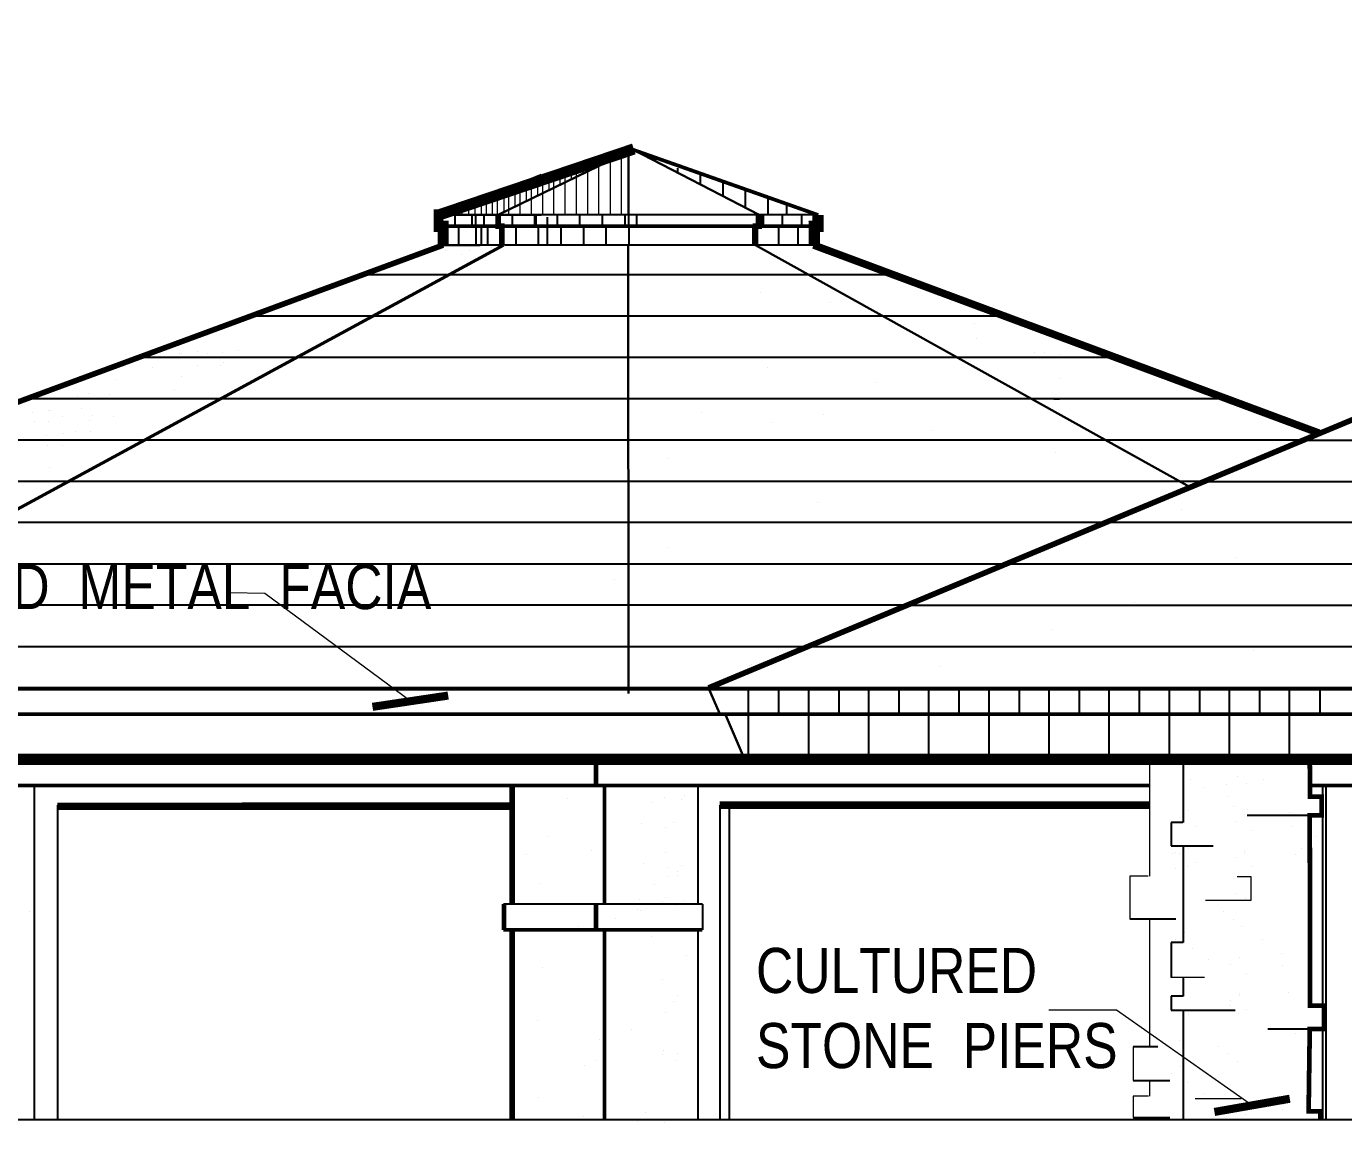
# Model space of a CAD drawing. Header units: inches. Extents: x 913 to 4010, y 85 to 6286.
# Drawn here: x 2508.8 to 2684.1, y 451.3 to 597.2 of the extents above; entities that cross this region are included whole.
import ezdxf

# ---------------------------------------------------------------- set-up
doc = ezdxf.new("R2010")
doc.units = ezdxf.units.IN
doc.header["$MEASUREMENT"] = 0
for name, color, linetype in [('NORTH_ELEVATION', 7, 'Continuous'), ('SOUTH_ELEVATION', 7, 'Continuous'), ('SOUTH_ELEVATION_TEXT', 7, 'Continuous')]:
    doc.layers.add(name, color=color, linetype=linetype)
doc.styles.add('ARCHENT', font='technical.ttf', dxfattribs={"height": 6})
doc.styles.add('ARCHENTLTD', font='technical.ttf', dxfattribs={"height": 0.1875})
doc.dimstyles.new('ARCHENTLTD', dxfattribs={"dimscale": 0.05, "dimtxt": 0.1875, "dimasz": 3, "dimexe": 9, "dimexo": 1, "dimgap": 2.5, "dimtad": 0, "dimdec": 1, "dimzin": 1, "dimdsep": 46, "dimlunit": 4, "dimtxsty": 'ARCHENTLTD', "dimblk": 'ARCHTICK', "dimcen": 6, "dimclrd": 256, "dimclre": 256, "dimclrt": 256, "dimaunit": 1, "dimadec": 0, "dimazin": 0, "dimtfac": 1, "dimtdec": 1, "dimtofl": 0, "dimtmove": 1, "dimatfit": 3, "dimldrblk": 'ARCHTICK', "dimfxl": 1, "dimfrac": 2, "dimtolj": 1, "dimtzin": 0, "dimlwd": 9, "dimlwe": 9, "dimarcsym": 0})

# ---------------------------------------------------------------- blocks, each defined once
blk = doc.blocks.new('_ArchTick')
at = {"color": 0, "linetype": 'ByBlock', "const_width": 0.15}
blk.add_lwpolyline([(-0.5, -0.5), (0.5, 0.5)], dxfattribs=at)

msp = doc.modelspace()

# ---------------------------------------------------------------- linework, layer by layer
at = {"layer": 'NORTH_ELEVATION', "color": 5, "linetype": 'Continuous', "lineweight": 30, "ltscale": 0.5}
for q in [(2571.55, 572.12, 1), (2606.31, 572.12, 1)]:
    msp.add_line((2589.47, 580.82, 1), q, dxfattribs=at)
at = {"layer": 'NORTH_ELEVATION', "color": 5, "linetype": 'Continuous', "ltscale": 0.5}
msp.add_line((2614.13, 572.12, 1), (2589.47, 580.82, 1), dxfattribs=at)
at = {"layer": 'NORTH_ELEVATION', "color": 7, "linetype": 'Continuous', "ltscale": 0.5}
for p, q in [((2564.24, 572.12, 1), (2577.29, 577.53, 1)), ((2568.56, 572.12, 1), (2568.56, 570.62, 1)), ((2563.74, 570.62, 1), (2572.46, 570.62, 1)), ((2613.45, 570.62, 1), (2564.93, 570.62, 1)), ((2564.37, 499.66), (3580.55, 499.66)), ((2564.37, 499.66), (3580.55, 499.66)), ((2564.37, 499.66), (3584.21, 499.66)), ((2509.79, 496.16), (2509.79, 451.66)), ((2681.69, 496.34, -0.66), (2681.69, 451.66, -0.66)), ((2512.91, 493.56), (2512.91, 451.66)), ((2601.04, 493.56), (2601.04, 451.66)), ((2602.32, 493.56, 1), (2602.32, 451.66, 1))]:
    msp.add_line(p, q, dxfattribs=at)
at = {"layer": 'NORTH_ELEVATION', "color": 251, "linetype": 'Continuous', "ltscale": 0.5}
for p, q in [((2614.13, 572.12, 1), (2563.66, 572.12, 1)), ((2563.74, 572.12, 1), (2577.29, 572.12, 1)), ((2565.78, 572.12, 1), (2565.78, 570.62, 1)), ((2568.07, 572.16, 1), (2568.07, 570.66, 1)), ((2569.65, 572.12, 1), (2569.65, 570.62, 1)), ((2571.78, 572.12, 1), (2571.78, 570.62, 1)), ((2573.4, 572.12, 1), (2573.4, 570.62, 1)), ((2576.4, 572.12, 1), (2576.4, 570.62, 1)), ((2576.59, 572.12, 1), (2576.59, 570.62, 1)), ((2579.4, 572.12, 1), (2579.4, 570.62, 1)), ((2582.4, 572.12, 1), (2582.4, 570.62, 1)), ((2585.4, 572.12, 1), (2585.4, 570.62, 1)), ((2588.4, 572.12, 1), (2588.4, 570.62, 1)), ((2588.9, 572.12, 1), (2588.9, 570.62, 1)), ((2589.95, 572.12, 1), (2589.95, 570.62, 1)), ((2605.94, 572.12, 1), (2605.94, 570.62, 1)), ((2606.31, 572.12, 1), (2606.31, 570.62, 1)), ((2606.8, 572.12, 1), (2606.8, 570.62, 1)), ((2606.84, 572.12, 1), (2606.84, 570.62, 1)), ((2609.37, 572.12, 1), (2609.37, 570.62, 1)), ((2611.92, 572.12, 1), (2611.92, 570.62, 1)), ((2564.24, 570.62, 1), (2564.24, 568.12, 1)), ((2566.28, 570.62, 1), (2566.28, 568.12, 1)), ((2568.57, 570.66, 1), (2568.57, 568.16, 1)), ((2569.28, 570.62, 1), (2569.28, 568.12, 1)), ((2570.15, 570.62, 1), (2570.15, 568.12, 1)), ((2572.28, 570.62, 1), (2572.28, 568.12, 1)), ((2573.9, 570.62, 1), (2573.9, 568.12, 1)), ((2576.9, 570.62, 1), (2576.9, 568.12, 1)), ((2579.9, 570.62, 1), (2579.9, 568.12, 1)), ((2582.9, 570.62, 1), (2582.9, 568.12, 1)), ((2585.9, 570.62, 1), (2585.9, 568.12, 1)), ((2588.93, 570.62, 1), (2588.93, 568.12, 1)), ((2605.44, 570.62, 1), (2605.44, 568.12, 1)), ((2605.81, 570.62, 1), (2605.81, 568.12, 1)), ((2608.87, 570.62, 1), (2608.87, 568.12, 1)), ((2611.42, 570.62, 1), (2611.42, 568.12, 1)), ((2613.69, 570.62, 1), (2613.69, 569.06, 1)), ((2564.24, 568.12, 1), (2569.18, 568.12, 1)), ((2572.05, 568.12, 1), (2564.24, 568.12, 1)), ((2605.81, 568.12, 1), (2572.42, 568.12, 1)), ((2613.55, 568.12, 1), (2605.81, 568.12, 1)), ((2613.55, 569.06, 1), (2613.55, 568.12, 1))]:
    msp.add_line(p, q, dxfattribs=at)
at = {"layer": 'NORTH_ELEVATION', "color": 93, "linetype": 'Continuous', "lineweight": 20, "ltscale": 0.5}
for p, q in [((2587.9, 572.75), (2587.9, 572.75)), ((2611.37, 571.77), (2611.37, 571.77)), ((2563.26, 570.9, 1), (2563.26, 570.9, 1)), ((2602.36, 570.68), (2602.36, 570.68)), ((2614.6, 570.89, 1), (2614.6, 570.89, 1)), ((2605.67, 569.64, 1), (2605.67, 569.64, 1)), ((2564.54, 567.37, 1), (2564.54, 567.37, 1)), ((2566.62, 566.91, 1), (2566.62, 566.91, 1)), ((2567.73, 567.39, 1), (2567.73, 567.39, 1)), ((2570.72, 567.82, 1), (2570.72, 567.82, 1)), ((2613.32, 567.35, 1), (2613.32, 567.35, 1)), ((2615.45, 566.9, 1), (2615.45, 566.9, 1)), ((2606.44, 561.74), (2606.44, 561.74)), ((2629.04, 562.14), (2629.04, 562.14)), ((2629.91, 562.19), (2629.91, 562.19)), ((2615.81, 560.51), (2615.81, 560.51)), ((2634.94, 557.68), (2634.94, 557.68)), ((2636.18, 558.92), (2636.18, 558.92)), ((2638.21, 559.09), (2638.21, 559.09)), ((2643.79, 556.31), (2643.79, 556.31)), ((2635.24, 555.69), (2635.24, 555.69)), ((2529.17, 553.65), (2529.17, 553.65)), ((2531.5, 553.91), (2531.5, 553.91)), ((2532.84, 553.69), (2532.84, 553.69)), ((2534.99, 552.44), (2534.99, 552.44)), ((2642.93, 553.79), (2642.93, 553.79)), ((2525.5, 551.79), (2525.5, 551.79)), ((2531.49, 552.08), (2531.49, 552.08)), ((2607.44, 551.83), (2607.44, 551.83)), ((2520.74, 550.21), (2520.74, 550.21)), ((2528.55, 548.83), (2528.55, 548.83)), ((2621.91, 549.77), (2621.91, 549.77)), ((2646.32, 550.32), (2646.32, 550.32)), ((2515.61, 547.98), (2515.61, 547.98)), ((2517.06, 548.36), (2517.06, 548.36)), ((2519.84, 548.25), (2519.84, 548.25)), ((2509.61, 545.87), (2509.61, 545.87)), ((2511.93, 546.13), (2511.93, 546.13)), ((2516.16, 546.4), (2516.16, 546.4)), ((2520.41, 545.26), (2520.41, 545.26)), ((2598.56, 545.79), (2598.56, 545.79)), ((2614.82, 545.51), (2614.82, 545.51)), ((2511.76, 544.63), (2511.76, 544.63)), ((2607.93, 544.56), (2607.93, 544.56)), ((2629.29, 543.45), (2629.29, 543.45)), ((2511.42, 542.72), (2511.42, 542.72)), ((2513.74, 542.97), (2513.74, 542.97)), ((2517.25, 543.33), (2517.25, 543.33)), ((2513.57, 541.48), (2513.57, 541.48)), ((2594.29, 539.72), (2594.29, 539.72)), ((2614.02, 533.82), (2614.02, 533.82)), ((2662.47, 532.88), (2662.47, 532.88)), ((2594.13, 527.88), (2594.13, 527.88)), ((2669.85, 526.56), (2669.85, 526.56)), ((2587.05, 523.63), (2587.05, 523.63)), ((2656.21, 520.47), (2656.21, 520.47)), ((2669.17, 520.06), (2669.17, 520.06)), ((2645.17, 516.9), (2645.17, 516.9)), ((2672.05, 514.13), (2672.05, 514.13)), ((2630.34, 512.06), (2630.34, 512.06)), ((2606.09, 511.75), (2606.09, 511.75))]:
    msp.add_line(p, q, dxfattribs=at)
at = {"layer": 'NORTH_ELEVATION', "color": 93, "linetype": 'Continuous', "lineweight": 20, "ltscale": 50}
msp.add_line((2613.55, 569.06, 1), (2613.82, 569.06, 1), dxfattribs=at)
at = {"layer": 'NORTH_ELEVATION', "color": 93, "linetype": 'Continuous', "ltscale": 0.5}
for p, q in [((2624.17, 564.16), (2552.9, 564.16)), ((2638.95, 558.66), (2538.61, 558.66)), ((2653.73, 553.16), (2523.72, 553.16)), ((2668.51, 547.66), (2508.82, 547.66)), ((2645.52, 547.66), (2646.26, 547.66)), ((2678.75, 542.16), (2493.92, 542.16)), ((2678.75, 542.16), (2773.48, 542.16)), ((2665.55, 536.66), (2479.02, 536.66)), ((2665.55, 536.66), (2768.68, 536.66)), ((2652.35, 531.16), (2464.13, 531.16)), ((2763.87, 531.16), (2652.35, 531.16)), ((2449.23, 525.66), (2639.15, 525.66)), ((2639.15, 525.66), (2759.07, 525.66)), ((2625.95, 520.16), (2436.41, 520.16)), ((2625.95, 520.16), (2754.26, 520.16)), ((2436.41, 514.66), (2612.75, 514.66)), ((2611.53, 514.66), (2749.46, 514.66)), ((2604.84, 509.16), (2604.84, 505.65)), ((2608.88, 509.16), (2608.88, 505.65)), ((2612.84, 509.16), (2612.84, 505.65)), ((2616.88, 509.16), (2616.88, 505.65)), ((2620.84, 509.16), (2620.84, 505.65)), ((2624.88, 509.16), (2624.88, 505.65)), ((2628.84, 509.16), (2628.84, 505.65)), ((2632.88, 509.16), (2632.88, 505.65)), ((2636.84, 509.16), (2636.84, 505.65)), ((2640.88, 509.16), (2640.88, 505.65)), ((2644.84, 509.16), (2644.84, 505.65)), ((2648.88, 509.16), (2648.88, 505.65)), ((2652.84, 509.16), (2652.84, 505.65)), ((2656.88, 509.16), (2656.88, 505.65)), ((2660.84, 509.16), (2660.84, 505.65)), ((2664.88, 509.16), (2664.88, 505.65)), ((2668.84, 509.16), (2668.84, 505.65)), ((2672.88, 509.16), (2672.88, 505.65)), ((2676.84, 509.16), (2676.84, 505.65)), ((2680.88, 509.16), (2680.88, 505.65)), ((2431, 505.66), (3588.17, 505.66))]:
    msp.add_line(p, q, dxfattribs=at)
at = {"layer": 'NORTH_ELEVATION', "color": 27, "linetype": 'Continuous', "lineweight": 20, "ltscale": 0.5}
for p, q in [((2645.75, 540.51), (2645.75, 540.51)), ((2663.43, 492.84), (2663.43, 492.84)), ((2662.23, 491.92), (2662.23, 491.92)), ((2669.62, 491.38), (2669.62, 491.38)), ((2670.81, 492.3), (2670.81, 492.3)), ((2664.41, 490.72), (2664.41, 490.72)), ((2671.79, 490.18), (2671.79, 490.18)), ((2663.43, 488.02), (2663.43, 488.02)), ((2670.81, 487.48), (2670.81, 487.48)), ((2662.23, 487.11), (2662.23, 487.11)), ((2664.41, 485.9), (2664.41, 485.9)), ((2669.62, 486.57), (2669.62, 486.57)), ((2671.79, 485.36), (2671.79, 485.36)), ((2661.74, 475.65), (2661.74, 475.65)), ((2662.93, 476.57), (2662.93, 476.57)), ((2673.28, 475.68), (2673.28, 475.68)), ((2663.91, 474.44), (2663.91, 474.44)), ((2668.99, 472.36), (2668.99, 472.36)), ((2670.18, 473.28), (2670.18, 473.28)), ((2671.16, 471.16), (2671.16, 471.16)), ((2670.18, 468.47), (2670.18, 468.47)), ((2668.99, 467.55), (2668.99, 467.55)), ((2671.16, 466.35), (2671.16, 466.35)), ((2661.13, 457.79), (2661.13, 457.79)), ((2662.32, 458.71), (2662.32, 458.71)), ((2663.3, 456.59), (2663.3, 456.59)), ((2668.38, 454.51), (2668.38, 454.51)), ((2669.57, 455.42), (2669.57, 455.42)), ((2670.55, 453.3), (2670.55, 453.3))]:
    msp.add_line(p, q, dxfattribs=at)
at = {"layer": 'NORTH_ELEVATION', "color": 83, "linetype": 'Continuous', "lineweight": 20, "ltscale": 0.5}
msp.add_line((2605.3, 512.26), (2605.3, 512.26), dxfattribs=at)
at = {"layer": 'NORTH_ELEVATION', "color": 93, "linetype": 'Continuous', "lineweight": 30, "ltscale": 0.5}
msp.add_line((1372.12, 509.16), (3589.58, 509.16), dxfattribs=at)
at = {"layer": 'NORTH_ELEVATION', "color": 49, "linetype": 'Continuous', "ltscale": 0.5}
for p, q in [((2604.84, 505.65), (2604.84, 499.65)), ((2612.84, 505.65), (2612.84, 499.65)), ((2620.84, 505.65), (2620.84, 499.65)), ((2628.84, 505.65), (2628.84, 499.65)), ((2636.84, 505.65), (2636.84, 499.65)), ((2644.84, 505.65), (2644.84, 499.65)), ((2652.84, 505.65), (2652.84, 499.65)), ((2660.84, 505.65), (2660.84, 499.65)), ((2668.84, 505.65), (2668.84, 499.65)), ((2676.84, 505.65), (2676.84, 499.65)), ((2375.26, 499.62), (2656.43, 499.62)), ((2584.56, 499.66), (2584.56, 496.16)), ((2679.6, 496.16, 0.33), (2765.26, 496.16, 0.33)), ((2572.26, 480.38, 1), (2572.26, 476.95, 1)), ((2598.74, 480.38, 0.92), (2572.26, 480.38, 1)), ((2598.74, 480.38, 1), (2598.74, 476.95, 1))]:
    msp.add_line(p, q, dxfattribs=at)
at = {"layer": 'NORTH_ELEVATION', "color": 27, "linetype": 'Continuous', "ltscale": 0.5}
for p, q in [((2662.71, 499.66), (2662.71, 491.24)), ((2662.71, 488.15), (2662.71, 475.26)), ((2662.71, 470.67), (2662.71, 468.14)), ((2662.71, 466.28), (2662.71, 451.66))]:
    msp.add_line(p, q, dxfattribs=at)
at = {"layer": 'NORTH_ELEVATION', "color": 47, "linetype": 'Continuous', "ltscale": 0.5}
msp.add_line((2512.91, 493.56, 0.19), (2570.36, 493.56, 2), dxfattribs=at)
at = {"layer": 'NORTH_ELEVATION', "color": 37, "linetype": 'Continuous', "ltscale": 0.5}
for p, q in [((2671.02, 452.39), (2671.02, 452.39)), ((2675.9, 453.04), (2675.9, 453.04))]:
    msp.add_line(p, q, dxfattribs=at)
at = {"layer": 'NORTH_ELEVATION', "color": 103, "linetype": 'Continuous', "ltscale": 0.5}
msp.add_line((3651.72, 451.66), (2195.88, 451.66), dxfattribs=at)
at = {"layer": 'NORTH_ELEVATION', "color": 93, "linetype": 'Continuous', "ltscale": 0.5}
for points, const_width in [([(2810.03, 596.86), (2599.55, 509.16)], 0.75), ([(2564.25, 568.12), (2436.79, 521.06)], 0.75), ([(2680.83, 543.07), (2613.52, 568.12)], 1), ([(1408.4, 509.04), (3589.53, 509.04)], 0.5), ([(1407.04, 505.66), (3588.17, 505.67)], 0.5)]:
    msp.add_lwpolyline(points, dxfattribs=dict(at, const_width=const_width))
at = {"layer": 'NORTH_ELEVATION', "color": 5, "linetype": 'Continuous', "ltscale": 0.5, "elevation": 1}
for points, const_width in [([(2589.61, 580.91), (2563.66, 572.12)], 1.5), ([(2589.47, 580.82), (2614.13, 572.12)], 0.5)]:
    msp.add_lwpolyline(points, dxfattribs=dict(at, const_width=const_width))
at = {"layer": 'NORTH_ELEVATION', "color": 251, "linetype": 'Continuous', "ltscale": 0.5, "elevation": 1}
for points, const_width in [([(2564.24, 572.12), (2563.74, 572.12), (2563.74, 570.62), (2564.24, 570.62), (2564.24, 568.12)], 1.5), ([(2614.13, 572.12), (2614.13, 570.62), (2613.63, 570.62), (2613.63, 568.12)], 1.5), ([(2577.29, 570.62), (2563.74, 570.62)], 0.5), ([(2613.45, 570.62), (2564.93, 570.62)], 0.5)]:
    msp.add_lwpolyline(points, dxfattribs=dict(at, const_width=const_width))
at = {"layer": 'NORTH_ELEVATION', "color": 49, "linetype": 'Continuous', "ltscale": 0.5, "const_width": 0.5}
for points in [[(2658.3, 496.16), (2450.21, 496.16)], [(2765.26, 496.16), (2679.6, 496.16)]]:
    msp.add_lwpolyline(points, dxfattribs=at)
at = {"layer": 'NORTH_ELEVATION', "color": 7, "linetype": 'Continuous', "ltscale": 0.5}
for points, const_width, elevation in [([(2573.41, 493.43), (2512.91, 493.39)], 1, -2.42), ([(2572.26, 476.95), (2598.74, 476.95)], 0.5, 1)]:
    msp.add_lwpolyline(points, dxfattribs=dict(at, const_width=const_width, elevation=elevation))
at = {"layer": 'NORTH_ELEVATION', "color": 49, "linetype": 'Continuous', "ltscale": 0.5, "const_width": 1, "elevation": -0.01}
msp.add_lwpolyline([(2601.04, 493.56), (2658.3, 493.56)], dxfattribs=at)
at = {"layer": 'SOUTH_ELEVATION', "color": 5, "linetype": 'Continuous', "lineweight": 30, "ltscale": 50}
msp.add_line((2588.9, 580.82, 1), (2588.9, 572.12, 1), dxfattribs=at)
at = {"layer": 'SOUTH_ELEVATION', "color": 31, "linetype": 'Continuous', "ltscale": 0.5}
msp.add_line((2583.86, 579.68, 1), (2583.86, 579.68, 1), dxfattribs=at)
at = {"layer": 'SOUTH_ELEVATION', "color": 4, "linetype": 'Continuous', "lineweight": 20, "ltscale": 0.5}
for p, q in [((2584.93, 578.54, 1), (2584.93, 572.12, 1)), ((2586.44, 579.05, 1), (2586.44, 572.12, 1)), ((2587.93, 579.56, 1), (2587.93, 572.12, 1)), ((2581.93, 577.16, 1), (2581.93, 572.12, 1)), ((2583.44, 577.89, 1), (2583.44, 572.12, 1)), ((2578.93, 575.71, 1), (2578.93, 572.12, 1)), ((2580.44, 576.44, 1), (2580.44, 572.12, 1)), ((2574.44, 573.53, 1), (2574.44, 572.12, 1)), ((2575.93, 574.25, 1), (2575.93, 572.12, 1)), ((2577.44, 574.98, 1), (2577.44, 572.12, 1)), ((2572.94, 572.8, 1), (2572.94, 572.12, 1))]:
    msp.add_line(p, q, dxfattribs=at)
at = {"layer": 'SOUTH_ELEVATION', "color": 4, "linetype": 'Continuous', "ltscale": 0.5}
for p, q in [((2586.47, 579.58, 1), (2586.47, 579.37, 1)), ((2592.44, 579.58, 1), (2592.44, 579.27, 1)), ((2595.44, 578.34, 1), (2595.44, 577.72, 1)), ((2598.44, 577.65, 1), (2598.44, 576.17, 1)), ((2601.44, 576.59, 1), (2601.44, 574.62, 1)), ((2604.44, 575.53, 1), (2604.44, 573.07, 1)), ((2567.24, 573.37, 1), (2567.24, 572.74, 1)), ((2607.44, 574.47, 1), (2607.44, 572.12, 1)), ((2609.91, 573.37, 1), (2609.91, 572.12, 1)), ((2578.06, 571.85, 1), (2578.06, 568.12, 1))]:
    msp.add_line(p, q, dxfattribs=at)
at = {"layer": 'SOUTH_ELEVATION', "color": 5, "linetype": 'Continuous', "lineweight": 20, "ltscale": 0.5}
for p, q in [((2578.29, 576.8, 1), (2578.29, 575.39, 1)), ((2579.78, 577.13, 1), (2579.78, 576.12, 1)), ((2580.44, 577.02, 1), (2580.44, 576.44, 1)), ((2581.29, 577.82, 1), (2581.29, 576.85, 1)), ((2581.93, 577.53, 1), (2581.93, 577.16, 1)), ((2582.78, 578.15, 1), (2582.78, 577.57, 1)), ((2583.44, 578.04, 1), (2583.44, 577.89, 1)), ((2572.3, 575.06, 1), (2572.3, 572.49, 1)), ((2572.94, 574.99, 1), (2572.94, 572.8, 1)), ((2573.79, 575.79, 1), (2573.79, 573.21, 1)), ((2574.44, 574.99, 1), (2574.44, 573.53, 1)), ((2575.29, 575.79, 1), (2575.29, 573.94, 1)), ((2575.93, 575.5, 1), (2575.93, 574.25, 1)), ((2576.78, 576.11, 1), (2576.78, 574.66, 1)), ((2577.44, 576.01, 1), (2577.44, 574.98, 1)), ((2578.93, 576.51, 1), (2578.93, 575.71, 1)), ((2569.29, 573.75, 1), (2569.29, 572.12, 1)), ((2569.94, 573.47, 1), (2569.94, 572.12, 1)), ((2570.78, 574.54, 1), (2570.78, 572.12, 1)), ((2571.44, 573.98, 1), (2571.44, 572.12, 1)), ((2566.74, 572.96, 1), (2566.74, 572.12, 1)), ((2567.59, 572.96, 1), (2567.59, 572.12, 1)), ((2568.44, 572.96, 1), (2568.44, 572.12, 1))]:
    msp.add_line(p, q, dxfattribs=at)
at = {"layer": 'SOUTH_ELEVATION', "color": 93, "linetype": 'Continuous', "lineweight": 20, "ltscale": 0.75}
for p, q in [((2564.75, 571.98, 2), (2564.75, 571.98, 2)), ((2614.58, 570.47, 1), (2614.58, 570.47, 1)), ((2564.26, 569.61, 2), (2564.26, 569.61, 2)), ((2632.47, 561.12, 1), (2632.47, 561.12, 1)), ((2534.91, 553.86, 1), (2534.91, 553.86, 1)), ((2646.32, 553.6, 1), (2646.32, 553.6, 1)), ((2529.37, 550.59, 1), (2529.37, 550.59, 1)), ((2534.65, 552.06, 1), (2534.65, 552.06, 1)), ((2511.67, 546.04, 1), (2511.67, 546.04, 1)), ((2513.6, 545.32, 1), (2513.6, 545.32, 1)), ((2509.82, 544.63, 1), (2509.82, 544.63, 1)), ((2517.16, 544.75, 1), (2517.16, 544.75, 1)), ((2515.31, 543.34, 1), (2515.31, 543.34, 1)), ((2511.63, 541.48, 1), (2511.63, 541.48, 1)), ((2511.8, 538.48, 1), (2511.8, 538.48, 1))]:
    msp.add_line(p, q, dxfattribs=at)
at = {"layer": 'SOUTH_ELEVATION', "color": 93, "linetype": 'Continuous', "lineweight": 20, "ltscale": 0.5}
for p, q in [((2566.01, 570.45, 1), (2566.01, 570.45, 1)), ((2612.83, 571.31), (2612.83, 571.31)), ((2536.98, 554.04), (2536.98, 554.04)), ((2529.37, 553.67), (2529.37, 553.67)), ((2644.24, 553.78), (2644.24, 553.78)), ((2517.59, 545.44), (2517.59, 545.44))]:
    msp.add_line(p, q, dxfattribs=at)
at = {"layer": 'SOUTH_ELEVATION', "color": 93, "linetype": 'Continuous', "lineweight": 40, "ltscale": 50}
msp.add_line((2462.36, 508.4), (2572.28, 568.12, 1), dxfattribs=at)
at = {"layer": 'SOUTH_ELEVATION', "color": 93, "linetype": 'Continuous', "lineweight": 30, "ltscale": 50}
for p, q in [((2588.92, 508.4), (2588.87, 568.12, 1)), ((2663.66, 535.87), (2605.82, 568.12)), ((2600.99, 505.78), (2599.5, 509.28)), ((2598.78, 505.66), (2599.53, 505.66))]:
    msp.add_line(p, q, dxfattribs=at)
at = {"layer": 'SOUTH_ELEVATION', "color": 83, "linetype": 'Continuous', "lineweight": 20, "ltscale": 0.75}
msp.add_line((2605.05, 512.17, 1), (2605.05, 512.17, 1), dxfattribs=at)
at = {"layer": 'SOUTH_ELEVATION', "color": 7, "linetype": 'Continuous', "lineweight": 30, "ltscale": 50}
msp.add_line((2604.24, 499.88), (2601.74, 505.78), dxfattribs=at)
at = {"layer": 'SOUTH_ELEVATION', "color": 27, "linetype": 'Continuous', "lineweight": 20, "ltscale": 50}
for p, q in [((2658.3, 484.1), (2658.3, 499.66)), ((2658.3, 461.38), (2658.3, 478.39)), ((2663.35, 470.63), (2661.12, 470.63)), ((2665.57, 470.63), (2663.35, 470.63)), ((2656.07, 461.38, 1), (2656.07, 456.9, 1)), ((2656.43, 461.38, 1), (2656.07, 461.38, 1)), ((2656.07, 456.9, 1), (2656.43, 456.9, 2)), ((2658.3, 454.82), (2658.3, 456.9)), ((2656.04, 454.82), (2656.04, 451.97)), ((2656.43, 454.82, 1), (2656.04, 454.82)), ((2656.04, 451.97), (2656.43, 451.97)), ((2658.3, 451.66), (2658.3, 451.97))]:
    msp.add_line(p, q, dxfattribs=at)
at = {"layer": 'SOUTH_ELEVATION', "color": 27, "linetype": 'Continuous', "lineweight": 20, "ltscale": 0.75}
for p, q in [((2662.63, 497.92, 1), (2662.63, 497.92, 1)), ((2663.73, 496.91, 1), (2663.73, 496.91, 1)), ((2668.54, 496.32), (2668.54, 496.32)), ((2670.01, 497.38, 1), (2670.01, 497.38, 1)), ((2671.12, 496.37, 1), (2671.12, 496.37, 1)), ((2673.42, 496.97), (2673.42, 496.97)), ((2665.42, 495.91), (2665.42, 495.91)), ((2668.71, 494.64), (2668.71, 494.64)), ((2669.37, 493.32), (2669.37, 493.32)), ((2671.24, 493.02), (2671.24, 493.02)), ((2663.49, 487.76, 1), (2663.49, 487.76, 1)), ((2661.66, 487.19), (2661.66, 487.19)), ((2670.88, 487.22, 1), (2670.88, 487.22, 1)), ((2661.74, 485.14), (2661.74, 485.14)), ((2662.85, 484.12), (2662.85, 484.12)), ((2663.24, 485.45, 1), (2663.24, 485.45, 1)), ((2669.74, 481.76), (2669.74, 481.76)), ((2670.95, 481.11), (2670.95, 481.11)), ((2662.8, 480.03), (2662.8, 480.03)), ((2668.07, 479.34), (2668.07, 479.34)), ((2669.38, 478.37, 1), (2669.38, 478.37, 1)), ((2670.49, 477.35, 1), (2670.49, 477.35, 1)), ((2666.02, 472.99, 1), (2666.02, 472.99, 1)), ((2670.25, 468.21, 1), (2670.25, 468.21, 1)), ((2668.93, 466.9, 1), (2668.93, 466.9, 1)), ((2663.48, 465.65, 1), (2663.48, 465.65, 1)), ((2670.04, 465.88, 1), (2670.04, 465.88, 1)), ((2662.19, 462.17), (2662.19, 462.17)), ((2667.46, 461.48), (2667.46, 461.48)), ((2668.77, 460.51, 1), (2668.77, 460.51, 1)), ((2669.88, 459.49, 1), (2669.88, 459.49, 1)), ((2665.41, 455.13, 1), (2665.41, 455.13, 1))]:
    msp.add_line(p, q, dxfattribs=at)
at = {"layer": 'SOUTH_ELEVATION', "color": 37, "linetype": 'Continuous', "ltscale": 0.5}
for p, q in [((2598.12, 496.16), (2598.12, 480.38)), ((2598.12, 476.95, 1), (2598.12, 451.66, 0.19))]:
    msp.add_line(p, q, dxfattribs=at)
at = {"layer": 'SOUTH_ELEVATION', "color": 7, "linetype": 'Continuous', "ltscale": 0.5}
msp.add_line((2681.24, 496.16), (2681.24, 451.66), dxfattribs=at)
at = {"layer": 'SOUTH_ELEVATION', "color": 7, "linetype": 'Continuous', "lineweight": 20, "ltscale": 0.5}
for p, q in [((2580.83, 494.39), (2580.83, 494.39)), ((2591.94, 493.9), (2591.94, 493.9)), ((2595.99, 494.25), (2595.99, 494.25)), ((2590.66, 491.14), (2590.66, 491.14)), ((2594.87, 491.29), (2594.87, 491.29)), ((2578.08, 489.34), (2578.08, 489.34)), ((2680.41, 489.34), (2680.41, 489.34)), ((2584.03, 487.47), (2584.03, 487.47)), ((2585.92, 488.68), (2585.92, 488.68)), ((2678.42, 487.82), (2678.42, 487.82)), ((2575.28, 486.96), (2575.28, 486.96)), ((2590.95, 485.84), (2590.95, 485.84)), ((2677.61, 486.96), (2677.61, 486.96)), ((2595.42, 484.78), (2595.42, 484.78)), ((2595.99, 485.57), (2595.99, 485.57)), ((2577.2, 483.12), (2577.2, 483.12)), ((2592.36, 482.98), (2592.36, 482.98)), ((2679.52, 483.12), (2679.52, 483.12)), ((2590.34, 480.96), (2590.34, 480.96)), ((2593.46, 480.67), (2593.46, 480.67)), ((2593.89, 481.2), (2593.89, 481.2)), ((2596.23, 480.89), (2596.23, 480.89)), ((2582.29, 477.41), (2582.29, 477.41)), ((2587.15, 478.44), (2587.15, 478.44)), ((2595.71, 476.9), (2595.71, 476.9)), ((2591.93, 476.09), (2591.93, 476.09)), ((2596.57, 473.59), (2596.57, 473.59)), ((2675.85, 473.78), (2675.85, 473.78)), ((2577.51, 472), (2577.51, 472)), ((2675.96, 472.26), (2675.96, 472.26)), ((2679.84, 472), (2679.84, 472)), ((2593.41, 470.4), (2593.41, 470.4)), ((2595.43, 468.23), (2595.43, 468.23)), ((2676.69, 468.67), (2676.69, 468.67)), ((2594.86, 467.44), (2594.86, 467.44)), ((2576.76, 464.94), (2576.76, 464.94)), ((2593.82, 466.01), (2593.82, 466.01)), ((2589.34, 463.7), (2589.34, 463.7)), ((2677.71, 463.22), (2677.71, 463.22)), ((2585.1, 462.36), (2585.1, 462.36)), ((2584.67, 459.53), (2584.67, 459.53)), ((2593.46, 460.4), (2593.46, 460.4)), ((2593.61, 460.87), (2593.61, 460.87)), ((2595.14, 459.56), (2595.14, 459.56)), ((2595.48, 460.45), (2595.48, 460.45)), ((2583.03, 458.88), (2583.03, 458.88)), ((2576.95, 454.66), (2576.95, 454.66)), ((2591.23, 452.58), (2591.23, 452.58)), ((2676.08, 453.64), (2676.08, 453.64)), ((2582.93, 452.17), (2582.93, 452.17)), ((2590.15, 451.45), (2590.15, 451.45)), ((2593.64, 451.29), (2593.64, 451.29))]:
    msp.add_line(p, q, dxfattribs=at)
at = {"layer": 'SOUTH_ELEVATION', "color": 7, "linetype": 'Continuous', "lineweight": 20, "ltscale": 0.75}
for p, q in [((2593.65, 494.63, 1), (2593.65, 494.63, 1)), ((2596.39, 494.79, 1), (2596.39, 494.79, 1)), ((2676.85, 492.55, 1), (2676.85, 492.55, 1)), ((2593.76, 490.53, 1), (2593.76, 490.53, 1)), ((2677.24, 490.71, 1), (2677.24, 490.71, 1)), ((2593.81, 487.21, 1), (2593.81, 487.21, 1)), ((2594.04, 484.07, 1), (2594.04, 484.07, 1)), ((2594.28, 485.24, 1), (2594.28, 485.24, 1)), ((2595.38, 484.23, 1), (2595.38, 484.23, 1)), ((2509.17, 479.42, 1), (2509.17, 479.42, 1)), ((2590.09, 479.65, 1), (2590.09, 479.65, 1)), ((2590.46, 479.49, 1), (2590.46, 479.49, 1)), ((2595.34, 480.13, 1), (2595.34, 480.13, 1)), ((2585.88, 463.01, 1), (2585.88, 463.01, 1))]:
    msp.add_line(p, q, dxfattribs=at)
at = {"layer": 'SOUTH_ELEVATION', "color": 27, "linetype": 'Continuous', "ltscale": 0.5}
for p, q in [((2661.13, 491.24), (2661.13, 488.15)), ((2662.67, 491.24), (2661.13, 491.24)), ((2671.21, 492.2), (2679.56, 492.2)), ((2661.13, 488.15), (2666.69, 488.15)), ((2655.63, 478.41), (2661.74, 478.41)), ((2661.12, 475.26), (2661.12, 470.63)), ((2662.71, 475.26), (2661.12, 475.26)), ((2661.12, 468.14), (2661.12, 466.28)), ((2662.71, 468.14), (2661.12, 468.14)), ((2661.12, 466.28), (2662.71, 466.28)), ((2662.71, 466.28), (2669.63, 466.28)), ((2673.99, 463.76), (2679.56, 463.76)), ((2659.33, 461.38, 1), (2656.07, 461.38, 1)), ((2656.07, 456.9, 1), (2660.92, 456.9, 1)), ((2656.04, 451.97), (2660.92, 451.97))]:
    msp.add_line(p, q, dxfattribs=at)
at = {"layer": 'SOUTH_ELEVATION', "color": 37, "linetype": 'Continuous', "ltscale": 0.75}
msp.add_line((2661.27, 487.11), (2661.27, 487.11), dxfattribs=at)
at = {"layer": 'SOUTH_ELEVATION', "color": 23, "linetype": 'Continuous', "lineweight": 20, "ltscale": 50}
for p, q in [((2655.63, 484.1), (2655.63, 478.41)), ((2655.63, 478.41), (2656.43, 478.39))]:
    msp.add_line(p, q, dxfattribs=at)
at = {"layer": 'SOUTH_ELEVATION', "color": 27, "linetype": 'Continuous', "lineweight": 20, "ltscale": 0.5}
for p, q in [((2658.07, 484.1), (2655.63, 484.1)), ((2655.63, 484.1), (2655.63, 478.41)), ((2671.77, 484.01), (2669.91, 484.01)), ((2671.77, 480.91), (2671.77, 484.01)), ((2665.68, 480.91), (2671.77, 480.91)), ((2656.07, 461.38, 1), (2656.07, 456.9, 1)), ((2658.08, 454.82), (2656.04, 454.82)), ((2656.04, 454.82), (2656.04, 451.97)), ((2664.33, 454.51), (2670.42, 454.51))]:
    msp.add_line(p, q, dxfattribs=at)
at = {"layer": 'SOUTH_ELEVATION', "color": 251, "linetype": 'Continuous', "ltscale": 0.75, "const_width": 0.75, "elevation": 1}
for points in [[(2571.55, 572.12), (2571.55, 570.62), (2571.55, 570.62), (2572.05, 570.62), (2572.05, 568.12)], [(2606.31, 572.12), (2606.31, 570.62), (2605.81, 570.62), (2605.81, 568.12)]]:
    msp.add_lwpolyline(points, dxfattribs=at)
at = {"layer": 'SOUTH_ELEVATION', "color": 7, "linetype": 'Continuous', "ltscale": 0.5}
for points, const_width in [([(3584.21, 499.66), (1424.57, 499.66)], 1.5), ([(2573.41, 496.16), (2573.41, 480.38)], 0.75), ([(2573.41, 476.95), (2573.41, 451.66)], 0.75)]:
    msp.add_lwpolyline(points, dxfattribs=dict(at, const_width=const_width))
at = {"layer": 'SOUTH_ELEVATION', "color": 49, "linetype": 'Continuous', "ltscale": 0.75, "const_width": 0.625}
msp.add_lwpolyline([(2584.56, 499.66), (2584.56, 496.16)], dxfattribs=at)
at = {"layer": 'SOUTH_ELEVATION', "color": 27, "linetype": 'Continuous', "ltscale": 0.75, "const_width": 0.625}
msp.add_lwpolyline([(2679.56, 499.66), (2679.61, 494.67), (2681.16, 494.67), (2681.16, 492.2), (2679.56, 492.2), (2679.61, 466.85), (2681.47, 466.85), (2681.47, 463.76), (2679.56, 463.76), (2679.41, 452.8), (2680.96, 452.8), (2680.96, 451.66)], dxfattribs=at)
at = {"layer": 'SOUTH_ELEVATION', "color": 37, "linetype": 'Continuous', "ltscale": 0.5, "const_width": 0.5}
for points in [[(2585.7, 496.16), (2585.7, 480.38)], [(2585.7, 476.95), (2585.7, 451.66)]]:
    msp.add_lwpolyline(points, dxfattribs=at)
at = {"layer": 'SOUTH_ELEVATION', "color": 49, "linetype": 'Continuous', "ltscale": 0.75, "const_width": 0.625, "elevation": 4}
for points in [[(2572.33, 480.38), (2572.33, 476.95)], [(2584.56, 480.38), (2584.56, 476.95)]]:
    msp.add_lwpolyline(points, dxfattribs=at)

# ---------------------------------------------------------------- texts
at = {"layer": 'SOUTH_ELEVATION_TEXT', "color": 7, "linetype": 'Continuous', "ltscale": 0.5, "char_height": 6, "style": 'ARCHENT'}
for s, insert, width, attachment_point in [('COATED  METAL  FACIA', (2522.95, 522.61), 84, 5), ('CULTURED  STONE  PIERS', (2605.87, 474.55), 55.75, 1)]:
    msp.add_mtext(s, dxfattribs=dict(at, insert=insert, width=width, attachment_point=attachment_point))

# ---------------------------------------------------------------- leaders
at = {"layer": 'SOUTH_ELEVATION_TEXT', "color": 7, "linetype": 'Continuous', "ltscale": 0.5}
for points in [[(2559.87, 507.39), (2540.5, 521.73), (2535.86, 521.81)], [(2671.89, 453.59, -0.76), (2653.84, 466.25, -0.76), (2644.82, 466.25, -0.76)]]:
    msp.add_leader(points, dimstyle='ARCHENTLTD', override={"dimasz": 144, "dimtih": 0}, dxfattribs=at)

doc.saveas('drawing.dxf')
